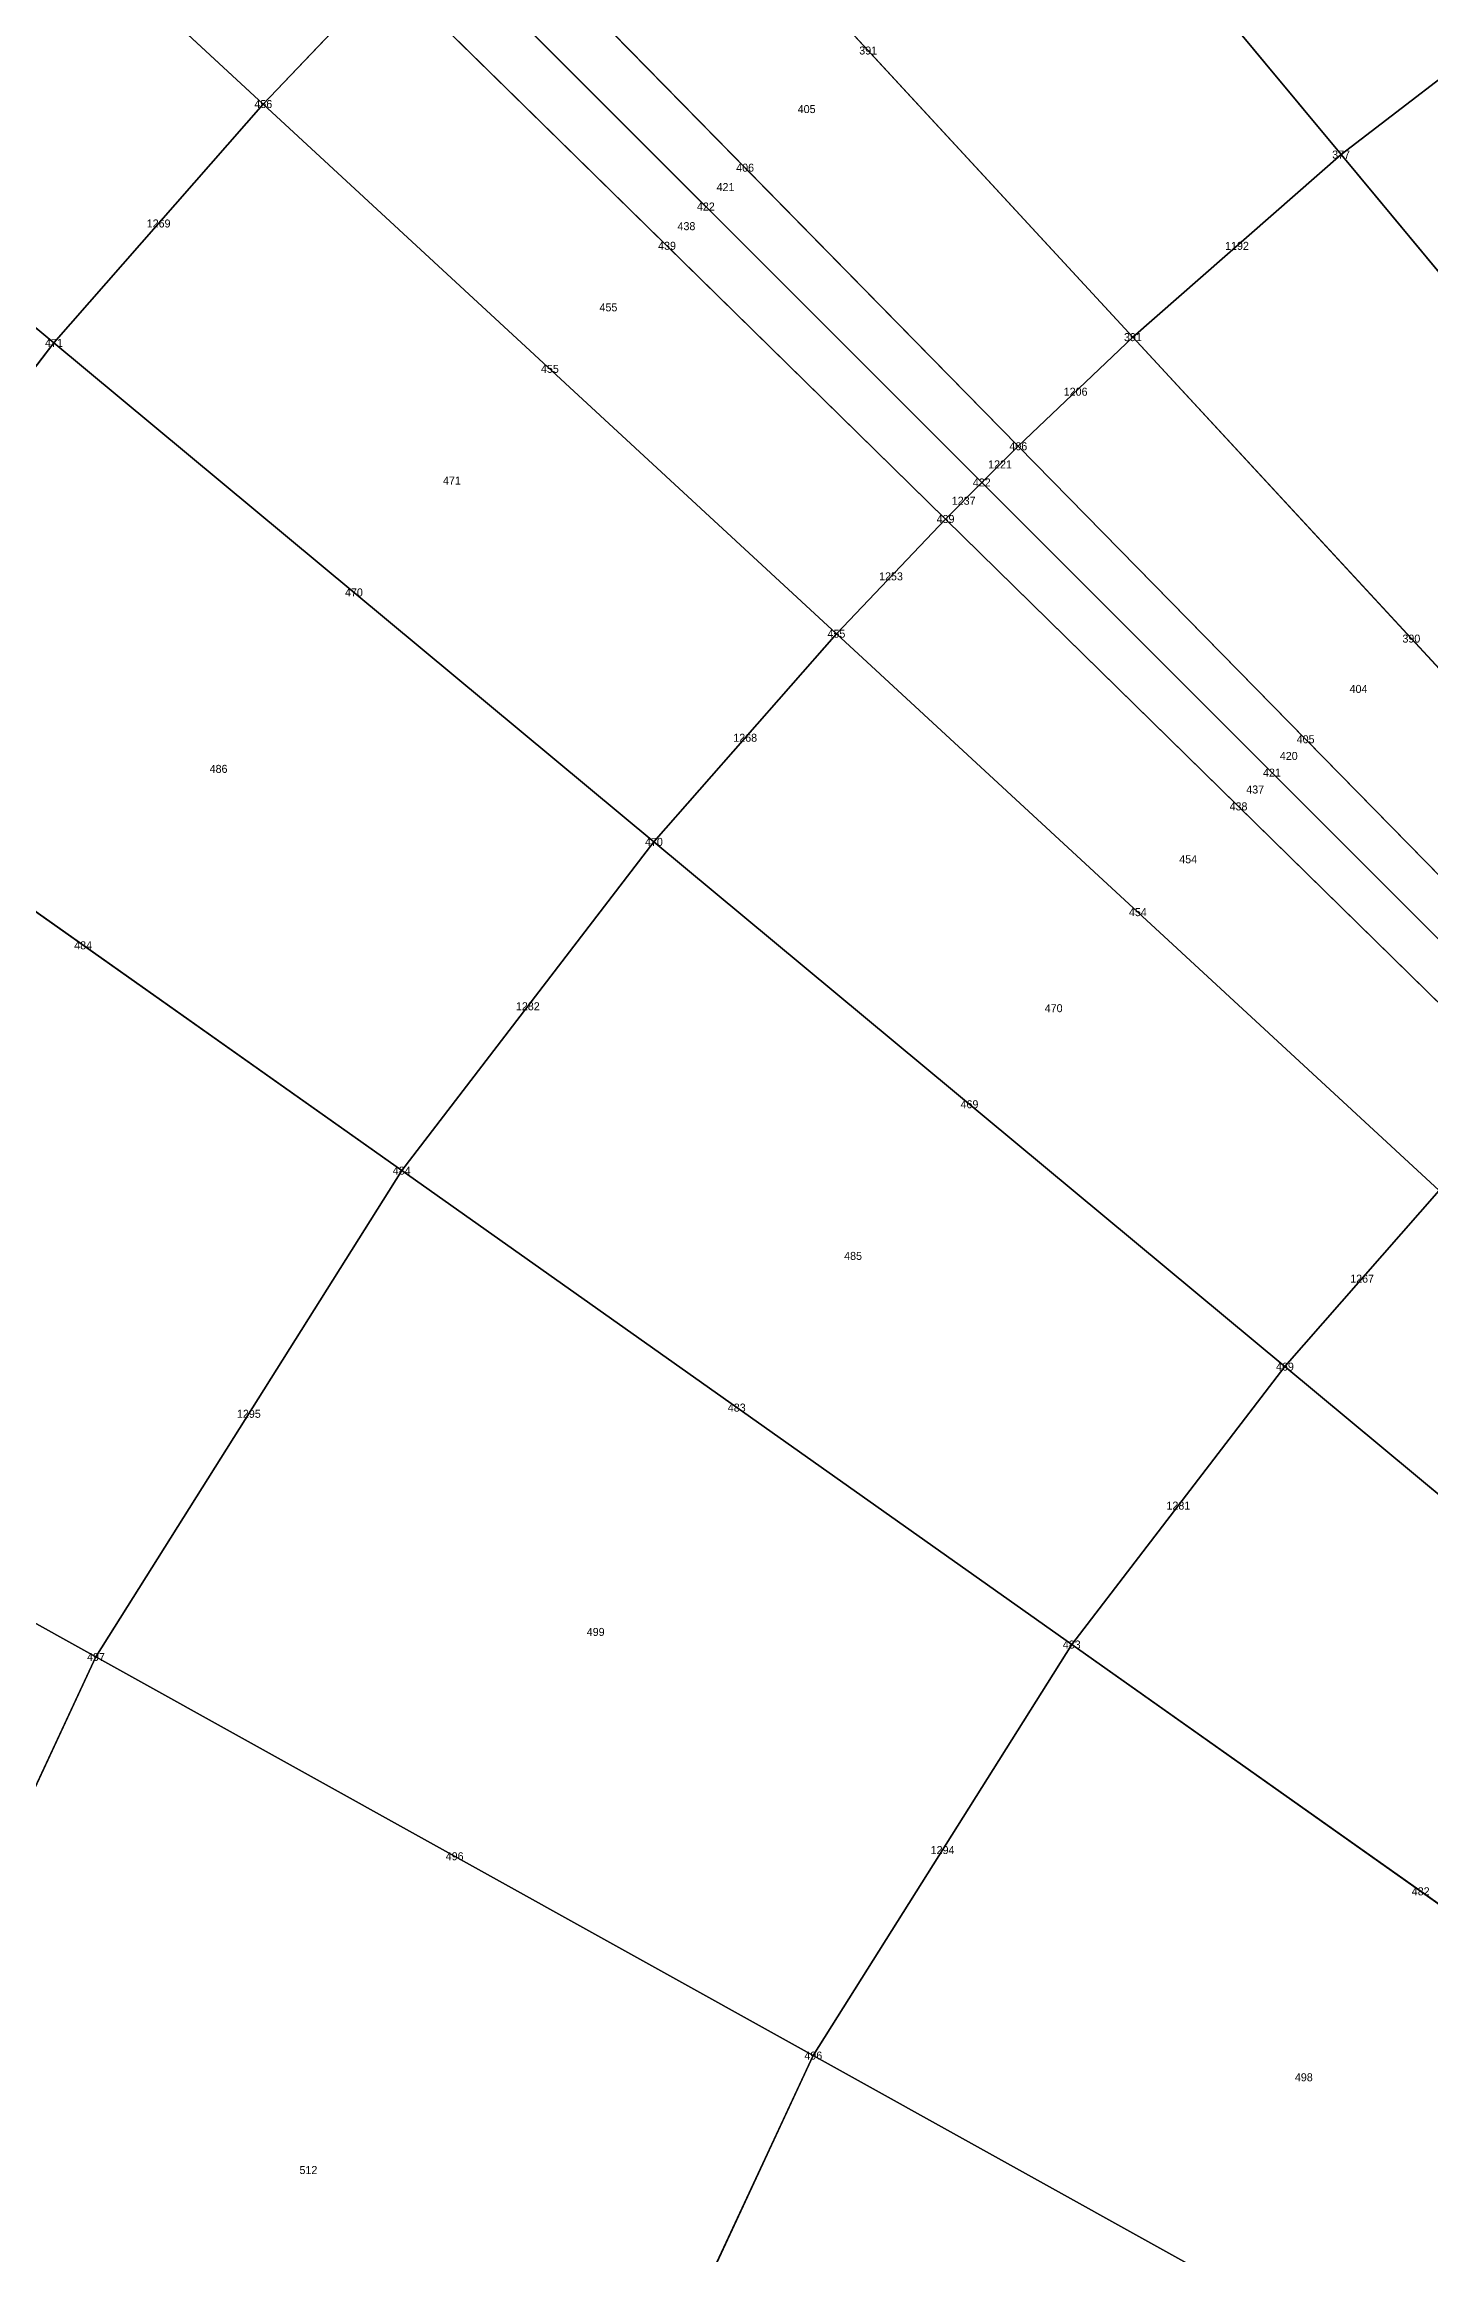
# Model space of a CAD drawing. Header units: metres. Extents: x -1.88 to 1.88, y -1.88 to 1.88.
# Drawn here: x -1.172 to -0.825, y 0.495 to 1.047 of the extents above; entities that cross this region are included whole.
import ezdxf
from ezdxf.enums import TextEntityAlignment as Align

# ---------------------------------------------------------------- set-up
doc = ezdxf.new("R2010")
doc.units = ezdxf.units.M

msp = doc.modelspace()

# ---------------------------------------------------------------- linework, layer by layer
at = {"layer": 'BRANCHES'}
for p, q in [((-0.84765, 1.01946, 2.2964), (-0.97239, 1.16948, 2.1721)), ((-1.11713, 1.0321, 2.1721), (-1.25193, 1.15664, 2.03128)), ((-0.8997, 0.97383, 2.2964), (-1.0321, 1.11713, 2.1721)), ((-1.16948, 0.97239, 2.1721), (-1.31059, 1.08972, 2.03128)), ((-0.92836, 0.94655, 2.2964), (-1.06497, 1.08584, 2.1721)), ((-0.76547, 1.08253, 2.2964), (-0.84765, 1.01946, 2.2964)), ((-0.9375, 0.9375, 2.2964), (-1.07546, 1.07546, 2.1721)), ((-1.08584, 1.06497, 2.1721), (-1.11713, 1.0321, 2.1721)), ((-0.94655, 0.92836, 2.2964), (-1.08584, 1.06497, 2.1721)), ((-1.11713, 1.0321, 2.1721), (-1.16948, 0.97239, 2.1721)), ((-0.97383, 0.8997, 2.2964), (-1.11713, 1.0321, 2.1721)), ((-0.84765, 1.01946, 2.2964), (-0.8997, 0.97383, 2.2964)), ((-0.71647, 0.86169, 2.40321), (-0.84765, 1.01946, 2.2964)), ((-1.16948, 0.97239, 2.1721), (-1.24183, 0.87811, 2.1721)), ((-1.01946, 0.84765, 2.2964), (-1.16948, 0.97239, 2.1721)), ((-0.8997, 0.97383, 2.2964), (-0.92836, 0.94655, 2.2964)), ((-0.76046, 0.82312, 2.40321), (-0.8997, 0.97383, 2.2964)), ((-0.92836, 0.94655, 2.2964), (-0.9375, 0.9375, 2.2964)), ((-0.78469, 0.80006, 2.40321), (-0.92836, 0.94655, 2.2964)), ((-0.9375, 0.9375, 2.2964), (-0.94655, 0.92836, 2.2964)), ((-0.79241, 0.79241, 2.40321), (-0.9375, 0.9375, 2.2964)), ((-0.94655, 0.92836, 2.2964), (-0.97383, 0.8997, 2.2964)), ((-0.80006, 0.78469, 2.40321), (-0.94655, 0.92836, 2.2964)), ((-0.97383, 0.8997, 2.2964), (-1.01946, 0.84765, 2.2964)), ((-0.82312, 0.76046, 2.40321), (-0.97383, 0.8997, 2.2964)), ((-1.08253, 0.76547, 2.2964), (-1.24183, 0.87811, 2.1721)), ((-1.01946, 0.84765, 2.2964), (-1.08253, 0.76547, 2.2964)), ((-0.86169, 0.71647, 2.40321), (-1.01946, 0.84765, 2.2964)), ((-1.08253, 0.76547, 2.2964), (-1.15897, 0.64389, 2.2964)), ((-0.915, 0.647, 2.40321), (-1.08253, 0.76547, 2.2964)), ((-0.82312, 0.76046, 2.40321), (-0.86169, 0.71647, 2.40321)), ((-1.15897, 0.64389, 2.2964), (-1.32952, 0.73864, 2.1721)), ((-0.86169, 0.71647, 2.40321), (-0.915, 0.647, 2.40321)), ((-0.69735, 0.57983, 2.49174), (-0.86169, 0.71647, 2.40321)), ((-0.915, 0.647, 2.40321), (-0.97961, 0.54424, 2.40321)), ((-0.7405, 0.52361, 2.49174), (-0.915, 0.647, 2.40321)), ((-1.15897, 0.64389, 2.2964), (-1.23825, 0.47386, 2.2964)), ((-0.97961, 0.54424, 2.40321), (-1.15897, 0.64389, 2.2964)), ((-0.97961, 0.54424, 2.40321), (-1.04662, 0.40052, 2.40321)), ((-0.79278, 0.44045, 2.49174), (-0.97961, 0.54424, 2.40321))]:
    msp.add_line(p, q, dxfattribs=at)
at = {"layer": 'Faces'}
for points in [[(-0.76547, 1.08253, 2.2964), (-0.84765, 1.01946, 2.2964), (-0.97239, 1.16948, 2.1721), (-0.87811, 1.24183, 2.1721)], [(-1.08584, 1.06497, 2.1721), (-1.11713, 1.0321, 2.1721), (-1.25193, 1.15664, 2.03128), (-1.21686, 1.19348, 2.03128)], [(-0.84765, 1.01946, 2.2964), (-0.8997, 0.97383, 2.2964), (-1.0321, 1.11713, 2.1721), (-0.97239, 1.16948, 2.1721)], [(-1.11713, 1.0321, 2.1721), (-1.16948, 0.97239, 2.1721), (-1.31059, 1.08972, 2.03128), (-1.25193, 1.15664, 2.03128)], [(-0.8997, 0.97383, 2.2964), (-0.92836, 0.94655, 2.2964), (-1.06497, 1.08584, 2.1721), (-1.0321, 1.11713, 2.1721)], [(-1.16948, 0.97239, 2.1721), (-1.24183, 0.87811, 2.1721), (-1.39168, 0.98406, 2.03128), (-1.31059, 1.08972, 2.03128)], [(-0.92836, 0.94655, 2.2964), (-0.9375, 0.9375, 2.2964), (-1.07546, 1.07546, 2.1721), (-1.06497, 1.08584, 2.1721)], [(-0.647, 0.915, 2.40321), (-0.71647, 0.86169, 2.40321), (-0.84765, 1.01946, 2.2964), (-0.76547, 1.08253, 2.2964)], [(-0.9375, 0.9375, 2.2964), (-0.94655, 0.92836, 2.2964), (-1.08584, 1.06497, 2.1721), (-1.07546, 1.07546, 2.1721)], [(-0.94655, 0.92836, 2.2964), (-0.97383, 0.8997, 2.2964), (-1.11713, 1.0321, 2.1721), (-1.08584, 1.06497, 2.1721)], [(-0.97383, 0.8997, 2.2964), (-1.01946, 0.84765, 2.2964), (-1.16948, 0.97239, 2.1721), (-1.11713, 1.0321, 2.1721)], [(-0.71647, 0.86169, 2.40321), (-0.76046, 0.82312, 2.40321), (-0.8997, 0.97383, 2.2964), (-0.84765, 1.01946, 2.2964)], [(-1.01946, 0.84765, 2.2964), (-1.08253, 0.76547, 2.2964), (-1.24183, 0.87811, 2.1721), (-1.16948, 0.97239, 2.1721)], [(-0.76046, 0.82312, 2.40321), (-0.78469, 0.80006, 2.40321), (-0.92836, 0.94655, 2.2964), (-0.8997, 0.97383, 2.2964)], [(-0.78469, 0.80006, 2.40321), (-0.79241, 0.79241, 2.40321), (-0.9375, 0.9375, 2.2964), (-0.92836, 0.94655, 2.2964)], [(-0.79241, 0.79241, 2.40321), (-0.80006, 0.78469, 2.40321), (-0.94655, 0.92836, 2.2964), (-0.9375, 0.9375, 2.2964)], [(-0.80006, 0.78469, 2.40321), (-0.82312, 0.76046, 2.40321), (-0.97383, 0.8997, 2.2964), (-0.94655, 0.92836, 2.2964)], [(-0.82312, 0.76046, 2.40321), (-0.86169, 0.71647, 2.40321), (-1.01946, 0.84765, 2.2964), (-0.97383, 0.8997, 2.2964)], [(-1.08253, 0.76547, 2.2964), (-1.15897, 0.64389, 2.2964), (-1.32952, 0.73864, 2.1721), (-1.24183, 0.87811, 2.1721)], [(-0.86169, 0.71647, 2.40321), (-0.915, 0.647, 2.40321), (-1.08253, 0.76547, 2.2964), (-1.01946, 0.84765, 2.2964)], [(-0.915, 0.647, 2.40321), (-0.97961, 0.54424, 2.40321), (-1.15897, 0.64389, 2.2964), (-1.08253, 0.76547, 2.2964)], [(-0.66614, 0.61543, 2.49174), (-0.69735, 0.57983, 2.49174), (-0.86169, 0.71647, 2.40321), (-0.82312, 0.76046, 2.40321)], [(-1.15897, 0.64389, 2.2964), (-1.23825, 0.47386, 2.2964), (-1.42047, 0.54359, 2.1721), (-1.32952, 0.73864, 2.1721)], [(-0.69735, 0.57983, 2.49174), (-0.7405, 0.52361, 2.49174), (-0.915, 0.647, 2.40321), (-0.86169, 0.71647, 2.40321)], [(-0.7405, 0.52361, 2.49174), (-0.79278, 0.44045, 2.49174), (-0.97961, 0.54424, 2.40321), (-0.915, 0.647, 2.40321)], [(-0.97961, 0.54424, 2.40321), (-1.04662, 0.40052, 2.40321), (-1.23825, 0.47386, 2.2964), (-1.15897, 0.64389, 2.2964)], [(-0.79278, 0.44045, 2.49174), (-0.84701, 0.32414, 2.49174), (-1.04662, 0.40052, 2.40321), (-0.97961, 0.54424, 2.40321)]]:
    msp.add_3dface(points, dxfattribs=at)
at = {"layer": 'NODI-Estradosso'}
for p in [(-1.11713, 1.0321, 2.52963), (-0.84765, 1.01946, 2.63712), (-1.16948, 0.97239, 2.52963), (-0.8997, 0.97383, 2.63712), (-0.92836, 0.94655, 2.63712), (-0.9375, 0.9375, 2.63712), (-0.94655, 0.92836, 2.63712), (-0.97383, 0.8997, 2.63712), (-1.01946, 0.84765, 2.63712), (-1.08253, 0.76547, 2.63712), (-0.86169, 0.71647, 2.73064), (-0.915, 0.647, 2.73064), (-1.15897, 0.64389, 2.63712), (-0.97961, 0.54424, 2.73064)]:
    msp.add_point(p, dxfattribs=at)
at = {"layer": 'NODI-Intradosso'}
for p in [(-1.11713, 1.0321, 2.1721), (-0.84765, 1.01946, 2.2964), (-1.16948, 0.97239, 2.1721), (-0.8997, 0.97383, 2.2964), (-0.92836, 0.94655, 2.2964), (-0.9375, 0.9375, 2.2964), (-0.94655, 0.92836, 2.2964), (-0.97383, 0.8997, 2.2964), (-1.01946, 0.84765, 2.2964), (-1.08253, 0.76547, 2.2964), (-0.86169, 0.71647, 2.40321), (-0.915, 0.647, 2.40321), (-1.15897, 0.64389, 2.2964), (-0.97961, 0.54424, 2.40321)]:
    msp.add_point(p, dxfattribs=at)

# ---------------------------------------------------------------- texts
at = {"layer": 'BRANCHES-Index'}
for s, p in [('391', (-0.9659, 1.04548, 2.23425)), ('406', (-0.99667, 1.01619, 2.23425)), ('422', (-1.00648, 1.00648, 2.23425)), ('1269', (-1.14331, 1.00224, 2.1721)), ('439', (-1.01619, 0.99667, 2.23425)), ('1192', (-0.87368, 0.99665, 2.2964)), ('455', (-1.04548, 0.9659, 2.23425)), ('1206', (-0.91403, 0.96019, 2.2964)), ('1221', (-0.93293, 0.94202, 2.2964)), ('1237', (-0.94202, 0.93293, 2.2964)), ('1253', (-0.96019, 0.91403, 2.2964)), ('470', (-1.09447, 0.91002, 2.23425)), ('390', (-0.83008, 0.89847, 2.3498)), ('1268', (-0.99665, 0.87368, 2.2964)), ('405', (-0.85652, 0.8733, 2.3498)), ('421', (-0.86495, 0.86495, 2.3498)), ('438', (-0.8733, 0.85652, 2.3498)), ('454', (-0.89847, 0.83008, 2.3498)), ('484', (-1.16218, 0.82179, 2.23425)), ('1282', (-1.051, 0.80656, 2.2964)), ('469', (-0.94057, 0.78206, 2.3498)), ('1267', (-0.8424, 0.73846, 2.40321)), ('483', (-0.99876, 0.70623, 2.3498)), ('1295', (-1.12075, 0.70468, 2.2964)), ('1281', (-0.88834, 0.68173, 2.40321)), ('1294', (-0.9473, 0.59562, 2.40321)), ('496', (-1.06929, 0.59407, 2.3498)), ('482', (-0.82775, 0.5853, 2.44747))]:
    msp.add_text(s, height=0.002, dxfattribs=at).set_placement(p, align=Align.MIDDLE_CENTER)
at = {"layer": 'Faces-Index'}
for s, p in [('405', (-0.98128, 1.03084, 2.23425)), ('421', (-1.00157, 1.01134, 2.23425)), ('438', (-1.01134, 1.00157, 2.23425)), ('455', (-1.03084, 0.98128, 2.23425)), ('471', (-1.06998, 0.93796, 2.23425)), ('404', (-0.8433, 0.88589, 2.3498)), ('420', (-0.86074, 0.86913, 2.3498)), ('486', (-1.12832, 0.8659, 2.23425)), ('437', (-0.86913, 0.86074, 2.3498)), ('454', (-0.88589, 0.8433, 2.3498)), ('470', (-0.91952, 0.80607, 2.3498)), ('485', (-0.96967, 0.74415, 2.3498)), ('499', (-1.03403, 0.65015, 2.3498)), ('498', (-0.85697, 0.53882, 2.44747)), ('512', (-1.10586, 0.51563, 2.3498))]:
    msp.add_text(s, height=0.002, dxfattribs=at).set_placement(p, align=Align.MIDDLE_CENTER)
at = {"layer": 'NODI-Index'}
for s, p in [('456', (-1.11713, 1.0321, 2.1721)), ('377', (-0.84765, 1.01946, 2.2964)), ('471', (-1.16948, 0.97239, 2.1721)), ('391', (-0.8997, 0.97383, 2.2964)), ('406', (-0.92836, 0.94655, 2.2964)), ('422', (-0.9375, 0.9375, 2.2964)), ('439', (-0.94655, 0.92836, 2.2964)), ('455', (-0.97383, 0.8997, 2.2964)), ('470', (-1.01946, 0.84765, 2.2964)), ('484', (-1.08253, 0.76547, 2.2964)), ('469', (-0.86169, 0.71647, 2.40321)), ('483', (-0.915, 0.647, 2.40321)), ('497', (-1.15897, 0.64389, 2.2964)), ('496', (-0.97961, 0.54424, 2.40321))]:
    msp.add_text(s, height=0.002, dxfattribs=at).set_placement(p, align=Align.MIDDLE_CENTER)

doc.saveas('drawing.dxf')
